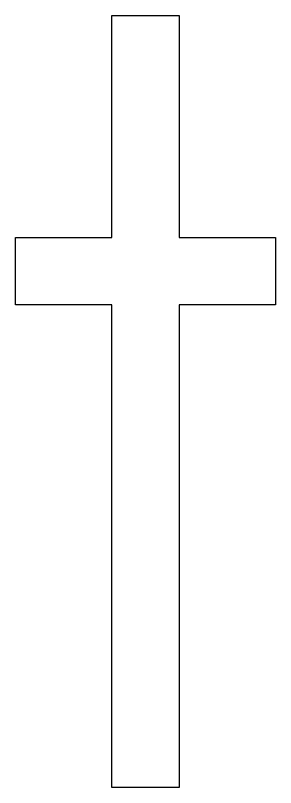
# Model space of a CAD drawing. Extents: x 50 to 503, y 33 to 383.
# Drawn here: x 132.783 to 133.324, y 370.754 to 372.357 of the extents above; entities that cross this region are included whole.
import ezdxf

# ---------------------------------------------------------------- set-up
doc = ezdxf.new("R2010")
doc.units = 0
doc.layers.get('0').update_dxf_attribs({"linetype": 'CONTINUOUS'})

msp = doc.modelspace()

# ---------------------------------------------------------------- linework, layer by layer
at = {"color": 7, "linetype": 'CONTINUOUS'}
for p, q in [((132.9836, 372.3568), (133.1239, 372.3568)), ((132.9836, 371.896), (132.9836, 372.3568)), ((133.1239, 372.3568), (133.1239, 371.896)), ((132.7833, 371.7558), (132.7833, 371.896)), ((132.7833, 371.896), (132.9836, 371.896)), ((133.1239, 371.896), (133.3242, 371.896)), ((133.3242, 371.896), (133.3242, 371.7558)), ((132.9836, 371.7558), (132.7833, 371.7558)), ((132.9836, 370.7542), (132.9836, 371.7558)), ((133.1239, 371.7558), (133.1239, 370.7542)), ((133.3242, 371.7558), (133.1239, 371.7558)), ((133.1239, 370.7542), (132.9836, 370.7542))]:
    msp.add_line(p, q, dxfattribs=at)

doc.saveas('drawing.dxf')
